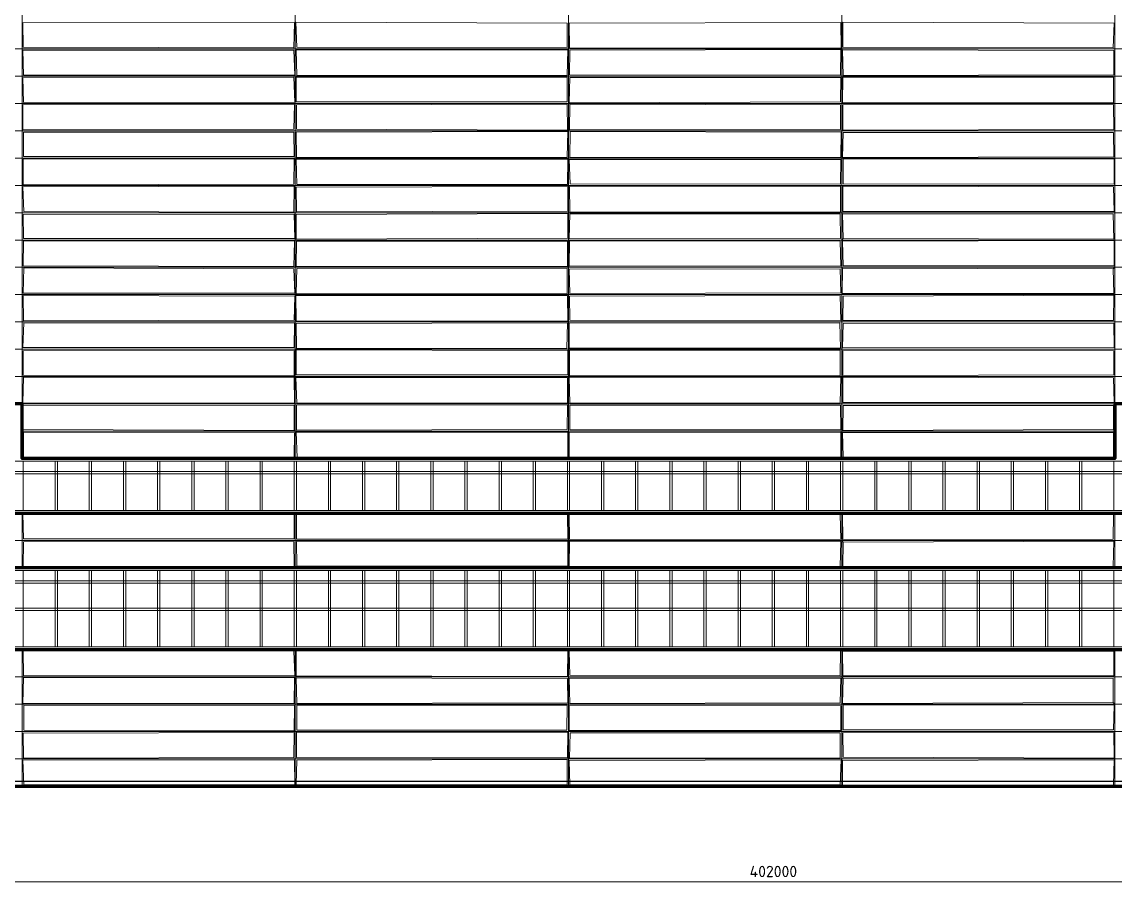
# Model space of a CAD drawing. Extents: x -50000 to 1632000, y -47600 to 308800.
# Drawn here: x 1005987 to 1054013, y -4550 to 33386 of the extents above; entities that cross this region are included whole.
import ezdxf

# ---------------------------------------------------------------- set-up
doc = ezdxf.new("R2010")
doc.units = 0
doc.header["$MEASUREMENT"] = 0
doc.layers.get('Defpoints').update_dxf_attribs({"color": 6})
doc.layers.add('2', color=7, linetype='Continuous')
doc.styles.get("Standard").update_dxf_attribs({"font": 'isocpeur.ttf'})
doc.dimstyles.get("Standard").update_dxf_attribs({"dimscale": 200, "dimtxt": 2.5, "dimasz": 1.5, "dimexe": 1.5, "dimexo": 5, "dimgap": 1, "dimtad": 1, "dimtoh": 1, "dimdec": 0, "dimrnd": 10, "dimzin": 0, "dimtxsty": 'Standard', "dimblk": 'OBLIQUE', "dimcen": 1, "dimdle": 1.5, "dimclrd": 256, "dimclre": 256, "dimclrt": 256, "dimadec": 0, "dimazin": 0, "dimtfac": 1, "dimtdec": 0, "dimtix": 1, "dimtmove": 0, "dimatfit": 3, "dimldrblk": 'NONE', "dimfxl": 1, "dimtolj": 1, "dimtzin": 0, "dimlwd": 18, "dimlwe": 18, "dimarcsym": 1})

# ---------------------------------------------------------------- blocks, each defined once
blk = doc.blocks.new('_Oblique')
at = {"color": 0, "linetype": 'ByBlock', "lineweight": -2}
blk.add_line((-0.5, -0.5), (0.5, 0.5), dxfattribs=at)
blk = doc.blocks.new('*D19')
at = {"layer": '2', "linetype": 'Continuous', "lineweight": 18, "transparency": 16777216}
blk.add_line((837700, -4400), (1240300, -4400), dxfattribs=at)
at = {"layer": 'Defpoints', "color": 0, "linetype": 'Continuous', "transparency": 16777216}
for p in [(1240000, 220000), (838000, 0), (1240000, -4400)]:
    blk.add_point(p, dxfattribs=at)
at = {"layer": '2', "linetype": 'Continuous', "lineweight": 18, "transparency": 16777216, "xscale": 300, "yscale": 300, "zscale": 300, "rotation": 180}
blk.add_blockref('_Oblique', (838000, -4400), dxfattribs=at)
at = {"layer": '2', "linetype": 'Continuous', "lineweight": 18, "transparency": 16777216, "xscale": 300, "yscale": 300, "zscale": 300}
blk.add_blockref('_Oblique', (1240000, -4400), dxfattribs=at)
at = {"layer": '2', "linetype": 'Continuous', "lineweight": 18, "transparency": 16777216, "insert": (1039000, -3950), "char_height": 500, "attachment_point": 5}
blk.add_mtext('\\A1;402000', dxfattribs=at)
blk = doc.blocks.new('_None')

msp = doc.modelspace()

# ---------------------------------------------------------------- linework, layer by layer
at = {"layer": '2', "color": 8, "linetype": 'Continuous', "lineweight": 13}
for p, q in [((1006000, 74800), (1006000, 14200)), ((1018000, 74800), (1018000, 14200)), ((1030000, 74800), (1030000, 14200)), ((1042000, 71200), (1042000, 14200)), ((1054000, 14200), (1054000, 44200)), ((1240000, 32200), (838000, 32200)), ((1240000, 31000), (838000, 31000)), ((1240000, 29800), (838000, 29800)), ((1240000, 28600), (838000, 28600)), ((838000, 27400), (1240000, 27400)), ((1240000, 26200), (838000, 26200)), ((838000, 25000), (1240000, 25000)), ((1240000, 23800), (838000, 23800)), ((1240000, 22600), (838000, 22600)), ((838000, 21400), (1240000, 21400)), ((1240000, 20200), (838000, 20200)), ((838000, 19000), (1240000, 19000)), ((1240000, 17800), (838000, 17800)), ((1240000, 16600), (838000, 16600)), ((1054000, 15400), (1006000, 15400)), ((1006000, 14200), (1054000, 14200)), ((1240000, 11800), (838000, 11800)), ((1006000, 11800), (1006000, 9400)), ((1018000, 11800), (1018000, 9400)), ((1030000, 11800), (1030000, 9400)), ((1042000, 11800), (1042000, 9400)), ((1054000, 11800), (1054000, 9400)), ((1240000, 10600), (838000, 10600)), ((838000, 9400), (1240000, 9400)), ((1240000, 5800), (838000, 5800)), ((1006000, 5800), (1006000, -200)), ((1018000, 5800), (1018000, -200)), ((1030000, 5800), (1030000, -200)), ((1042000, 5800), (1042000, -200)), ((1054000, 5800), (1054000, -200)), ((1240000, 4600), (838000, 4600)), ((838000, 3400), (1240000, 3400)), ((1240000, 2200), (838000, 2200)), ((1240000, 1000), (838000, 1000)), ((838000, -200), (1240000, -200))]:
    msp.add_line(p, q, dxfattribs=at)
at = {"layer": '2', "color": 8, "linetype": 'Continuous', "lineweight": 9}
for p, q in [((1006028.2, 33348.7), (1017963.5, 33351)), ((1006039.1, 32272.6), (1006028.2, 33348.7)), ((1017939.6, 32244.9), (1017963.5, 33351)), ((1018028.8, 33372.9), (1029941.9, 33334)), ((1018071, 32270.1), (1018028.8, 33372.9)), ((1029944.4, 32266), (1029941.9, 33334)), ((1030036.5, 33334.3), (1041961.5, 33362.3)), ((1030046.6, 32240.1), (1030036.5, 33334.3)), ((1041973.5, 32232.2), (1041961.5, 33362.3)), ((1042052.1, 33372), (1053964.9, 33330.4)), ((1042052.2, 32271), (1042052.1, 33372)), ((1053933.1, 32239.9), (1053964.9, 33330.4)), ((1006039.1, 32272.6), (1017939.6, 32244.9)), ((1018071, 32270.1), (1029944.4, 32266)), ((1030046.6, 32240.1), (1041973.5, 32232.2)), ((1042052.2, 32271), (1053933.1, 32239.9)), ((1006036.8, 32138.1), (1017940, 32143.9)), ((1006057, 31039.3), (1006036.8, 32138.1)), ((1017971, 31045.9), (1017940, 32143.9)), ((1018038.8, 32161.3), (1029971.1, 32164.3)), ((1018072.6, 31027), (1018038.8, 32161.3)), ((1029944.6, 31027.1), (1029971.1, 32164.3)), ((1030036.7, 31060.8), (1030058.5, 32144.8)), ((1030058.5, 32144.8), (1041969.7, 32166.1)), ((1041949.4, 31039.4), (1041969.7, 32166.1)), ((1042035.7, 32163.9), (1053956.6, 32127.9)), ((1042063.8, 31034.1), (1042035.7, 32163.9)), ((1053962.2, 31057.8), (1053956.6, 32127.9)), ((1006030.6, 30926), (1017929.5, 30955.3)), ((1006052.7, 29845.6), (1006030.6, 30926)), ((1006057, 31039.3), (1017971, 31045.9)), ((1017973.9, 29853.1), (1017929.5, 30955.3)), ((1018033.9, 29866.2), (1018039.6, 30963.2)), ((1018039.6, 30963.2), (1029946.1, 30949)), ((1018072.6, 31027), (1029944.6, 31027.1)), ((1029942.3, 29868.9), (1029946.1, 30949)), ((1030026.9, 29826.8), (1030065.4, 30941.5)), ((1030036.7, 31060.8), (1041949.4, 31039.4)), ((1030065.4, 30941.5), (1041969.5, 30942.4)), ((1041946.6, 29868.8), (1041969.5, 30942.4)), ((1042041.6, 29833.9), (1042049.8, 30951.5)), ((1042049.8, 30951.5), (1053942.9, 30949.5)), ((1042063.8, 31034.1), (1053962.2, 31057.8)), ((1053942, 29825.3), (1053942.9, 30949.5)), ((1006052.7, 29845.6), (1017973.9, 29853.1)), ((1018033.9, 29866.2), (1029942.3, 29868.9)), ((1030026.9, 29826.8), (1041946.6, 29868.8)), ((1042041.6, 29833.9), (1053942, 29825.3)), ((1006026.3, 29742.8), (1017970.5, 29755)), ((1006032.9, 28644), (1006026.3, 29742.8)), ((1017932.9, 28669), (1017970.5, 29755)), ((1018052.4, 29738.1), (1029940.4, 29769.7)), ((1018055.5, 28665.5), (1018052.4, 29738.1)), ((1029961, 28627.2), (1029940.4, 29769.7)), ((1030047.4, 28645.4), (1030059, 29765.7)), ((1030059, 29765.7), (1041947.8, 29744.5)), ((1041947.6, 28663), (1041947.8, 29744.5)), ((1042052.8, 29736.4), (1053944.6, 29750.3)), ((1042057.9, 28632.5), (1042052.8, 29736.4)), ((1053957.7, 28660.6), (1053944.6, 29750.3)), ((1006032.9, 28644), (1017932.9, 28669)), ((1006054.2, 28534), (1017933.1, 28537.2)), ((1006063.7, 27464.4), (1006054.2, 28534)), ((1017956, 27464.1), (1017933.1, 28537.2)), ((1018035.7, 28545.2), (1029973.8, 28573.5)), ((1018051.9, 27431.7), (1018035.7, 28545.2)), ((1018055.5, 28665.5), (1029961, 28627.2)), ((1029935.5, 27445.5), (1029973.8, 28573.5)), ((1030047.4, 28645.4), (1041947.6, 28663)), ((1030061.6, 27431.5), (1030070.1, 28572)), ((1030070.1, 28572), (1041974.2, 28544.2)), ((1041964.5, 27441.7), (1041974.2, 28544.2)), ((1042039, 27433), (1042059.6, 28531.5)), ((1042057.9, 28632.5), (1053957.7, 28660.6)), ((1042059.6, 28531.5), (1053938.5, 28531.2)), ((1053959.2, 27453), (1053938.5, 28531.2)), ((1006063.7, 27464.4), (1017956, 27464.1)), ((1018051.9, 27431.7), (1029935.5, 27445.5)), ((1030061.6, 27431.5), (1041964.5, 27441.7)), ((1042039, 27433), (1053959.2, 27453)), ((1006047.7, 26227.4), (1006049.6, 27350.7)), ((1006049.6, 27350.7), (1017952.1, 27369.9)), ((1017930.3, 26249.1), (1017952.1, 27369.9)), ((1018040.1, 27348.2), (1029968.8, 27357.8)), ((1018063.6, 26242.1), (1018040.1, 27348.2)), ((1029963.2, 26241.1), (1029968.8, 27357.8)), ((1030034.6, 27332.9), (1041957.6, 27344.4)), ((1030069.5, 26265.2), (1030034.6, 27332.9)), ((1041951.1, 26254.4), (1041957.6, 27344.4)), ((1042066.7, 27360.8), (1053970.8, 27369.9)), ((1042069.8, 26261.3), (1042066.7, 27360.8)), ((1053963, 26248.8), (1053970.8, 27369.9)), ((1006033.4, 26141.1), (1017942.4, 26167.2)), ((1006072.9, 25056.3), (1006033.4, 26141.1)), ((1006047.7, 26227.4), (1017930.3, 26249.1)), ((1017931.9, 25030.5), (1017942.4, 26167.2)), ((1018035, 26127), (1029968.6, 26157)), ((1018046.7, 25032.9), (1018035, 26127)), ((1018063.6, 26242.1), (1029963.2, 26241.1)), ((1029969.7, 25071.6), (1029968.6, 26157)), ((1030040.6, 26156.2), (1041947.3, 26166.9)), ((1030055.4, 25027.6), (1030040.6, 26156.2)), ((1030069.5, 26265.2), (1041951.1, 26254.4)), ((1041953.6, 25038.2), (1041947.3, 26166.9)), ((1042049.5, 26161.9), (1053945.8, 26130.5)), ((1042058.1, 25049), (1042049.5, 26161.9)), ((1042069.8, 26261.3), (1053963, 26248.8)), ((1053973.7, 25046.4), (1053945.8, 26130.5)), ((1006072.9, 25056.3), (1017931.9, 25030.5)), ((1018046.7, 25032.9), (1029969.7, 25071.6)), ((1030055.4, 25027.6), (1041953.6, 25038.2)), ((1042058.1, 25049), (1053973.7, 25046.4)), ((1006039.6, 24925.4), (1017950.5, 24932.4)), ((1006058.8, 23870.2), (1006039.6, 24925.4)), ((1017972.5, 23861.6), (1017950.5, 24932.4)), ((1018037.3, 23833.9), (1018038.8, 24927.1)), ((1018038.8, 24927.1), (1029965, 24970.4)), ((1029970, 23874.7), (1029965, 24970.4)), ((1030028.7, 23850.9), (1030058, 24947.4)), ((1030058, 24947.4), (1041931.6, 24944)), ((1041948.6, 23867.1), (1041931.6, 24944)), ((1042040.9, 24952.1), (1053931, 24936.9)), ((1042069.9, 23873.1), (1042040.9, 24952.1)), ((1053956.3, 23841.5), (1053931, 24936.9)), ((1006038.5, 22662.2), (1006053, 23763.9)), ((1006053, 23763.9), (1017959.8, 23756.3)), ((1006058.8, 23870.2), (1017972.5, 23861.6)), ((1017928.2, 22634.7), (1017959.8, 23756.3)), ((1018037.3, 23833.9), (1029970, 23874.7)), ((1018042.6, 22637.8), (1018057.8, 23755.7)), ((1018057.8, 23755.7), (1029961.1, 23743.6)), ((1029957.1, 22629.5), (1029961.1, 23743.6)), ((1030028.7, 23850.9), (1041948.6, 23867.1)), ((1030030.2, 22649.6), (1030043.7, 23765.3)), ((1030043.7, 23765.3), (1041931.5, 23744.4)), ((1041969.4, 22660), (1041931.5, 23744.4)), ((1042000, 23800), (1042069.9, 23873.1)), ((1042033.5, 23752.8), (1053970.9, 23772.8)), ((1042066, 22669.3), (1042033.5, 23752.8)), ((1042069.9, 23873.1), (1053956.3, 23841.5)), ((1053971.6, 22664.9), (1053970.9, 23772.8)), ((1006038.5, 22662.2), (1017928.2, 22634.7)), ((1006047, 21458.4), (1006066.9, 22573.2)), ((1006066.9, 22573.2), (1017934.3, 22531.7)), ((1018042.6, 22637.8), (1029957.1, 22629.5)), ((1030030.2, 22649.6), (1041969.4, 22660)), ((1042066, 22669.3), (1053971.6, 22664.9)), ((1054000, 22600), (1053928.7, 22528.7)), ((1017973.1, 21469.7), (1017934.3, 22531.7)), ((1018043.9, 21450.4), (1018072.6, 22545.5)), ((1018072.6, 22545.5), (1029945.9, 22557.2)), ((1029936.8, 21434.7), (1029945.9, 22557.2)), ((1030034.8, 22525.1), (1041939.4, 22537.8)), ((1030051.4, 21445.5), (1030034.8, 22525.1)), ((1041961.4, 21471.8), (1041939.4, 22537.8)), ((1042028.3, 21446.3), (1042036.7, 22564.4)), ((1042036.7, 22564.4), (1053928.7, 22528.7)), ((1053956.7, 21447.8), (1053928.7, 22528.7)), ((1006040.8, 21362.9), (1017972.6, 21330.8)), ((1006062.9, 20246.9), (1006040.8, 21362.9)), ((1006047, 21458.4), (1017973.1, 21469.7)), ((1017944.3, 20272.4), (1017972.6, 21330.8)), ((1018025.3, 21366.9), (1029953.1, 21354.3)), ((1018035.9, 20252.6), (1018025.3, 21366.9)), ((1018043.9, 21450.4), (1029936.8, 21434.7)), ((1029973.2, 20237.2), (1029953.1, 21354.3)), ((1030045.7, 21325.3), (1041933.9, 21365.4)), ((1030062.1, 20273.1), (1030045.7, 21325.3)), ((1030051.4, 21445.5), (1041961.4, 21471.8)), ((1041964.5, 20258.6), (1041933.9, 21365.4)), ((1042028.3, 21446.3), (1053956.7, 21447.8)), ((1042046.8, 20259.6), (1042065.5, 21331.4)), ((1042065.5, 21331.4), (1053951.7, 21373.8)), ((1053945.6, 20257), (1053951.7, 21373.8)), ((1006062.9, 20246.9), (1017944.3, 20272.4)), ((1018035.9, 20252.6), (1029973.2, 20237.2)), ((1030062.1, 20273.1), (1041964.5, 20258.6)), ((1042046.8, 20259.6), (1053945.6, 20257)), ((1006031.5, 19072.9), (1006068.8, 20160.8)), ((1006068.8, 20160.8), (1017966.7, 20143.7)), ((1017950.2, 19070.8), (1017966.7, 20143.7)), ((1018035.2, 20133.1), (1029962.4, 20153)), ((1018054.3, 19029.1), (1018035.2, 20133.1)), ((1029931.5, 19033.2), (1029962.4, 20153)), ((1030028, 19041.3), (1030031.6, 20143.7)), ((1030031.6, 20143.7), (1041925.4, 20163.4)), ((1041944.8, 19044.6), (1041925.4, 20163.4)), ((1042039.8, 19066.9), (1042060.1, 20130.7)), ((1042060.1, 20130.7), (1053955.4, 20146.4)), ((1053968.2, 19073.4), (1053955.4, 20146.4)), ((1006031.5, 19072.9), (1017950.2, 19070.8)), ((1006042.9, 17860.5), (1006043.5, 18935.3)), ((1006043.5, 18935.3), (1017944.5, 18939.2)), ((1017943, 17832.3), (1017944.5, 18939.2)), ((1018038.9, 18974.8), (1029964.7, 18943.7)), ((1018041.8, 17874.9), (1018038.9, 18974.8)), ((1018054.3, 19029.1), (1029931.5, 19033.2)), ((1029972.3, 17870), (1029964.7, 18943.7)), ((1030028, 19041.3), (1041944.8, 19044.6)), ((1030049.6, 17827.3), (1030051, 18956.5)), ((1030051, 18956.5), (1041938.8, 18954.1)), ((1041927.9, 17832.7), (1041938.8, 18954.1)), ((1042039.8, 19066.9), (1053968.2, 19073.4)), ((1042050.6, 18941.5), (1053957.9, 18935.2)), ((1042052.3, 17839), (1042050.6, 18941.5)), ((1053959.7, 17870.1), (1053957.9, 18935.2)), ((1006042.9, 17860.5), (1017943, 17832.3)), ((1006061.3, 17765.6), (1017953.2, 17772.6)), ((1017964, 16634.9), (1017953.2, 17772.6)), ((1018041.8, 17874.9), (1029972.3, 17870)), ((1030049.6, 17827.3), (1041927.9, 17832.7)), ((1042051.8, 17774.1), (1053942.4, 17745.4)), ((1042057.3, 16656), (1042051.8, 17774.1)), ((1042052.3, 17839), (1053959.7, 17870.1)), ((1006028.3, 16637.5), (1006061.3, 17765.6)), ((1018026.8, 17755.7), (1029958.8, 17757.9)), ((1018072.8, 16625.9), (1018026.8, 17755.7)), ((1029955.4, 16634.4), (1029958.8, 17757.9)), ((1030033.3, 17761.5), (1041963.4, 17767.6)), ((1030054.4, 16627.8), (1030033.3, 17761.5)), ((1041940.7, 16649.9), (1041963.4, 17767.6)), ((1053963.8, 16653), (1053942.4, 17745.4)), ((1006028.3, 16637.5), (1017964, 16634.9)), ((1006036.2, 15472.5), (1006045.1, 16529.5)), ((1006045.1, 16529.5), (1017945, 16545)), ((1017947.9, 15432.5), (1017945, 16545)), ((1018049.2, 15439.2), (1018058.1, 16547.5)), ((1018058.1, 16547.5), (1029955, 16559.2)), ((1018072.8, 16625.9), (1029955.4, 16634.4)), ((1029946.6, 15471.8), (1029955, 16559.2)), ((1030054.4, 16627.8), (1041940.7, 16649.9)), ((1030055.4, 15453.2), (1030059.2, 16544.2)), ((1030059.2, 16544.2), (1041954.3, 16548.5)), ((1041965.5, 15465.3), (1041954.3, 16548.5)), ((1042053.6, 15427.7), (1042062.3, 16528.4)), ((1042057.3, 16656), (1053963.8, 16653)), ((1042062.3, 16528.4), (1053937.1, 16529.9)), ((1053939.2, 15466.1), (1053937.1, 16529.9)), ((1006036.2, 15472.5), (1017947.9, 15432.5)), ((1018049.2, 15439.2), (1029946.6, 15471.8)), ((1030055.4, 15453.2), (1041965.5, 15465.3)), ((1042053.6, 15427.7), (1053939.2, 15466.1)), ((1006052.9, 14250.6), (1006063.3, 15359.6)), ((1006063.3, 15359.6), (1017959.9, 15325.6)), ((1017946.1, 14272.9), (1017959.9, 15325.6)), ((1018033.4, 15362.3), (1029970.2, 15360.5)), ((1018074.2, 14235.2), (1018033.4, 15362.3)), ((1029969.5, 14249.3), (1029970.2, 15360.5)), ((1030026.8, 15336.7), (1041961.6, 15358.8)), ((1030036.3, 14236.8), (1030026.8, 15336.7)), ((1041960.7, 14246.3), (1041961.6, 15358.8)), ((1042039.1, 15338), (1053934.1, 15336.6)), ((1042059.9, 14270.6), (1042039.1, 15338)), ((1053942.3, 14235.9), (1053934.1, 15336.6)), ((1006052.9, 14250.6), (1017946.1, 14272.9)), ((1018074.2, 14235.2), (1029969.5, 14249.3)), ((1030036.3, 14236.8), (1041960.7, 14246.3)), ((1042059.9, 14270.6), (1053942.3, 14235.9)), ((1006025.4, 11761.3), (1017942.9, 11747)), ((1006055.8, 10665.9), (1006025.4, 11761.3)), ((1017945, 10663.1), (1017942.9, 11747)), ((1018056.6, 11769.7), (1029960.2, 11748.4)), ((1018057.3, 10655.5), (1018056.6, 11769.7)), ((1029964, 10656), (1029960.2, 11748.4)), ((1030034.5, 11732.9), (1041928.3, 11732.2)), ((1030051, 10638.6), (1030034.5, 11732.9)), ((1041963.8, 10647.2), (1041928.3, 11732.2)), ((1042035.9, 11765.8), (1053944.2, 11758.7)), ((1042052.6, 10633.1), (1042035.9, 11765.8)), ((1053931.8, 10652.8), (1053944.2, 11758.7)), ((1006055.8, 10665.9), (1017945, 10663.1)), ((1018050.5, 10557.7), (1029966, 10570.5)), ((1018057.3, 10655.5), (1029964, 10656)), ((1029968.1, 9472.7), (1029966, 10570.5)), ((1030029.4, 9458.5), (1030045.9, 10565.9)), ((1030045.9, 10565.9), (1041956.6, 10552.5)), ((1030051, 10638.6), (1041963.8, 10647.2)), ((1042000, 10600), (1042072.7, 10528.9)), ((1042052.6, 10633.1), (1053931.8, 10652.8)), ((1006048.1, 9452), (1006064.9, 10533)), ((1006064.9, 10533), (1017927.9, 10555.6)), ((1017941.9, 9458.8), (1017927.9, 10555.6)), ((1018071.3, 9465.2), (1018050.5, 10557.7)), ((1041935.6, 9458.9), (1041956.6, 10552.5)), ((1042046.4, 9432.4), (1042072.7, 10528.9)), ((1042072.7, 10528.9), (1053953.2, 10564.7)), ((1053932.4, 9457.4), (1053953.2, 10564.7)), ((1006048.1, 9452), (1017941.9, 9458.8)), ((1018071.3, 9465.2), (1029968.1, 9472.7)), ((1030029.4, 9458.5), (1041935.6, 9458.9)), ((1042046.4, 9432.4), (1053932.4, 9457.4)), ((1006041, 5744.4), (1017934.9, 5727.7)), ((1006051.7, 4646.2), (1006041, 5744.4)), ((1017971.4, 4665.5), (1017934.9, 5727.7)), ((1018041.6, 5754.7), (1029974.2, 5752.3)), ((1018044, 4648.9), (1018041.6, 5754.7)), ((1029960.9, 4625.5), (1029974.2, 5752.3)), ((1030031.1, 5728.7), (1041941.2, 5743.8)), ((1030054.4, 4670.6), (1030031.1, 5728.7)), ((1041927.3, 4650.8), (1041941.2, 5743.8)), ((1042037.9, 5725.6), (1053954.3, 5735)), ((1042050.4, 4641.6), (1042037.9, 5725.6)), ((1053961.2, 4648.3), (1053954.3, 5735)), ((1006036.3, 3425.1), (1006061, 4570.6)), ((1006051.7, 4646.2), (1017971.4, 4665.5)), ((1006061, 4570.6), (1017969.2, 4559)), ((1017953.4, 3439.3), (1017969.2, 4559)), ((1029950.8, 4526.9), (1018030.9, 4564)), ((1018030.9, 4564), (1018063.2, 3428.9)), ((1018044, 4648.9), (1029960.9, 4625.5)), ((1029970.1, 3454.4), (1029950.8, 4526.9)), ((1030025.5, 4547.3), (1041956.7, 4540.1)), ((1030062.8, 3425.6), (1030025.5, 4547.3)), ((1030054.4, 4670.6), (1041927.3, 4650.8)), ((1041936.7, 3455), (1041956.7, 4540.1)), ((1042000, 4600), (1042072.4, 4527.6)), ((1042040.7, 3429.9), (1042072.4, 4527.6)), ((1042050.4, 4641.6), (1053961.2, 4648.3)), ((1042072.4, 4527.6), (1053930.8, 4546.3)), ((1053926, 3472.5), (1053930.8, 4546.3)), ((1006036.3, 3425.1), (1017953.4, 3439.3)), ((1018060.6, 3361.9), (1029943.9, 3360.9)), ((1018073.1, 2262), (1018060.6, 3361.9)), ((1018063.2, 3428.9), (1029970.1, 3454.4)), ((1030062.8, 3425.6), (1041936.7, 3455)), ((1042040.7, 3429.9), (1053926, 3472.5)), ((1042061.3, 2268), (1042063.7, 3369.8)), ((1042063.7, 3369.8), (1053966.2, 3364.5)), ((1054000, 3400), (1053926, 3472.5)), ((1053934.9, 2273.5), (1053966.2, 3364.5)), ((1006067.3, 2263.3), (1006074.1, 3360.8)), ((1006074.1, 3360.8), (1017961.4, 3337.8)), ((1017955.6, 2235.9), (1017961.4, 3337.8)), ((1029932.1, 2266.8), (1029943.9, 3360.9)), ((1030028.7, 3341.1), (1041967.5, 3326.3)), ((1030032.9, 2246.4), (1030028.7, 3341.1)), ((1041960.9, 2245.4), (1041967.5, 3326.3)), ((1006046.8, 2129), (1017948.4, 2151.4)), ((1006065.5, 1033.3), (1006046.8, 2129)), ((1006067.3, 2263.3), (1017955.6, 2235.9)), ((1017934.9, 1063.4), (1017948.4, 2151.4)), ((1018046.1, 1062.4), (1018048.1, 2171.7)), ((1018048.1, 2171.7), (1029968.1, 2159.7)), ((1018073.1, 2262), (1029932.1, 2266.8)), ((1029958.7, 1051.3), (1029968.1, 2159.7)), ((1030032.9, 2246.4), (1041960.9, 2245.4)), ((1030044.7, 1027.5), (1030072.6, 2145.7)), ((1030072.6, 2145.7), (1041926.6, 2147.6)), ((1041934.5, 1039.4), (1041926.6, 2147.6)), ((1042057.9, 2146.9), (1053952.3, 2162.6)), ((1042060.3, 1070.8), (1042057.9, 2146.9)), ((1042061.3, 2268), (1053934.9, 2273.5)), ((1053965.9, 1025.1), (1053952.3, 2162.6)), ((1006065.5, 1033.3), (1017934.9, 1063.4)), ((1018046.1, 1062.4), (1029958.7, 1051.3)), ((1018069.8, 939.8), (1029948.6, 971.6)), ((1029946.9, -149.1), (1029948.6, 971.6)), ((1030035, 927.6), (1041971.1, 960.8)), ((1030044.7, 1027.5), (1041934.5, 1039.4)), ((1041936.2, -144.7), (1041971.1, 960.8)), ((1042060.3, 1070.8), (1053965.9, 1025.1)), ((1006032.8, 942.1), (1017966.5, 958.4)), ((1006073.5, -136.9), (1006032.8, 942.1)), ((1017972.4, -134.3), (1017966.5, 958.4)), ((1018034.6, -128.2), (1018069.8, 939.8)), ((1030057.2, -143.4), (1030035, 927.6)), ((1042029.7, 928.3), (1053964.7, 959.6)), ((1042042.6, -173.4), (1042029.7, 928.3)), ((1053943, -148.3), (1053964.7, 959.6)), ((1006073.5, -136.9), (1017972.4, -134.3)), ((1018034.6, -128.2), (1029946.9, -149.1)), ((1030057.2, -143.4), (1041936.2, -144.7)), ((1042042.6, -173.4), (1053943, -148.3))]:
    msp.add_line(p, q, dxfattribs=at)
at = {"layer": '2', "linetype": 'Continuous', "lineweight": 20}
for p, q in [((837970, 14080), (1233880, 14080)), ((1006050, 11920), (1006050, 14080)), ((1007450, 14080), (1007450, 11920)), ((1007550, 11920), (1007550, 14080)), ((1008950, 14080), (1008950, 11920)), ((1009050, 11920), (1009050, 14080)), ((1010450, 14080), (1010450, 11920)), ((1010550, 11920), (1010550, 14080)), ((1011950, 14080), (1011950, 11920)), ((1012050, 11920), (1012050, 14080)), ((1013450, 14080), (1013450, 11920)), ((1013550, 11920), (1013550, 14080)), ((1014950, 14080), (1014950, 11920)), ((1015050, 11920), (1015050, 14080)), ((1016450, 14080), (1016450, 11920)), ((1016550, 11920), (1016550, 14080)), ((1017950, 14080), (1017950, 11920)), ((1018050, 11920), (1018050, 14080)), ((1019450, 14080), (1019450, 11920)), ((1019550, 11920), (1019550, 14080)), ((1020950, 14080), (1020950, 11920)), ((1021050, 11920), (1021050, 14080)), ((1022450, 14080), (1022450, 11920)), ((1022550, 11920), (1022550, 14080)), ((1023950, 14080), (1023950, 11920)), ((1024050, 11920), (1024050, 14080)), ((1025450, 14080), (1025450, 11920)), ((1025550, 11920), (1025550, 14080)), ((1026950, 14080), (1026950, 11920)), ((1027050, 11920), (1027050, 14080)), ((1028450, 14080), (1028450, 11920)), ((1028550, 11920), (1028550, 14080)), ((1029950, 14080), (1029950, 11920)), ((1030050, 11920), (1030050, 14080)), ((1031450, 14080), (1031450, 11920)), ((1031550, 11920), (1031550, 14080)), ((1032950, 14080), (1032950, 11920)), ((1033050, 11920), (1033050, 14080)), ((1034450, 14080), (1034450, 11920)), ((1034550, 11920), (1034550, 14080)), ((1035950, 14080), (1035950, 11920)), ((1036050, 11920), (1036050, 14080)), ((1037450, 14080), (1037450, 11920)), ((1037550, 11920), (1037550, 14080)), ((1038950, 14080), (1038950, 11920)), ((1039050, 11920), (1039050, 14080)), ((1040450, 14080), (1040450, 11920)), ((1040550, 11920), (1040550, 14080)), ((1041950, 14080), (1041950, 11920)), ((1042050, 11920), (1042050, 14080)), ((1043450, 14080), (1043450, 11920)), ((1043550, 11920), (1043550, 14080)), ((1044950, 14080), (1044950, 11920)), ((1045050, 11920), (1045050, 14080)), ((1046450, 14080), (1046450, 11920)), ((1046550, 11920), (1046550, 14080)), ((1047950, 14080), (1047950, 11920)), ((1048050, 11920), (1048050, 14080)), ((1049450, 14080), (1049450, 11920)), ((1049550, 11920), (1049550, 14080)), ((1050950, 14080), (1050950, 11920)), ((1051050, 11920), (1051050, 14080)), ((1052450, 14080), (1052450, 11920)), ((1052550, 11920), (1052550, 14080)), ((1053950, 14080), (1053950, 11920)), ((837970, 13620), (1233880, 13620)), ((837970, 13520), (1233880, 13520)), ((1233880, 11920), (837970, 11920)), ((837970, 9280), (1233880, 9280)), ((1006050, 5920), (1006050, 9280)), ((1007450, 9280), (1007450, 5920)), ((1007550, 5920), (1007550, 9280)), ((1008950, 9280), (1008950, 5920)), ((1009050, 5920), (1009050, 9280)), ((1010450, 9280), (1010450, 5920)), ((1010550, 5920), (1010550, 9280)), ((1011950, 9280), (1011950, 5920)), ((1012050, 5920), (1012050, 9280)), ((1013450, 9280), (1013450, 5920)), ((1013550, 5920), (1013550, 9280)), ((1014950, 9280), (1014950, 5920)), ((1015050, 5920), (1015050, 9280)), ((1016450, 9280), (1016450, 5920)), ((1016550, 5920), (1016550, 9280)), ((1017950, 9280), (1017950, 5920)), ((1018050, 5920), (1018050, 9280)), ((1019450, 9280), (1019450, 5920)), ((1019550, 5920), (1019550, 9280)), ((1020950, 9280), (1020950, 5920)), ((1021050, 5920), (1021050, 9280)), ((1022450, 9280), (1022450, 5920)), ((1022550, 5920), (1022550, 9280)), ((1023950, 9280), (1023950, 5920)), ((1024050, 5920), (1024050, 9280)), ((1025450, 9280), (1025450, 5920)), ((1025550, 5920), (1025550, 9280)), ((1026950, 9280), (1026950, 5920)), ((1027050, 5920), (1027050, 9280)), ((1028450, 9280), (1028450, 5920)), ((1028550, 5920), (1028550, 9280)), ((1029950, 9280), (1029950, 5920)), ((1030050, 5920), (1030050, 9280)), ((1031450, 9280), (1031450, 5920)), ((1031550, 5920), (1031550, 9280)), ((1032950, 9280), (1032950, 5920)), ((1033050, 5920), (1033050, 9280)), ((1034450, 9280), (1034450, 5920)), ((1034550, 5920), (1034550, 9280)), ((1035950, 9280), (1035950, 5920)), ((1036050, 5920), (1036050, 9280)), ((1037450, 9280), (1037450, 5920)), ((1037550, 5920), (1037550, 9280)), ((1038950, 9280), (1038950, 5920)), ((1039050, 5920), (1039050, 9280)), ((1040450, 9280), (1040450, 5920)), ((1040550, 5920), (1040550, 9280)), ((1041950, 9280), (1041950, 5920)), ((1042050, 5920), (1042050, 9280)), ((1043450, 9280), (1043450, 5920)), ((1043550, 5920), (1043550, 9280)), ((1044950, 9280), (1044950, 5920)), ((1045050, 5920), (1045050, 9280)), ((1046450, 9280), (1046450, 5920)), ((1046550, 5920), (1046550, 9280)), ((1047950, 9280), (1047950, 5920)), ((1048050, 5920), (1048050, 9280)), ((1049450, 9280), (1049450, 5920)), ((1049550, 5920), (1049550, 9280)), ((1050950, 9280), (1050950, 5920)), ((1051050, 5920), (1051050, 9280)), ((1052450, 9280), (1052450, 5920)), ((1052550, 5920), (1052550, 9280)), ((1053950, 9280), (1053950, 5920)), ((837970, 8820), (1233880, 8820)), ((837970, 8720), (1233880, 8720)), ((837970, 7620), (1233880, 7620)), ((837970, 7520), (1233880, 7520)), ((1233880, 5920), (837970, 5920))]:
    msp.add_line(p, q, dxfattribs=at)
at = {"layer": '2', "linetype": 'Continuous', "lineweight": 100}
msp.add_line((826134, -200), (1254849.7, -200), dxfattribs=at)
at = {"layer": '2', "linetype": 'Continuous', "lineweight": 70}
for points in [[(837850, 11800), (1234000, 11800), (1234000, 14200), (1198000, 14200), (1198000, 16600), (1150000, 16600), (1150000, 14200), (1102000, 14200), (1102000, 16600), (1054000, 16600), (1054000, 14200), (1006000, 14200), (1006000, 16600), (958000, 16600), (958000, 14200), (910000, 14200), (910000, 16600), (862000, 16600), (862000, 14200), (837850, 14200)], [(837850, 5800), (1234000, 5800), (1234000, 9400), (837850, 9400)]]:
    msp.add_lwpolyline(points, dxfattribs=at)
at = {"layer": 'Defpoints'}
msp.add_line((1632000, 0), (-50000, 0), dxfattribs=at)

# ---------------------------------------------------------------- dimensions: what is measured, and where the dimension line sits
at = {"layer": '2', "linetype": 'Continuous', "lineweight": 18}
dim = msp.add_linear_dim(base=(1240000, -4400), p1=(838000, 0), p2=(1240000, 220000), dimstyle='Standard', override={"dimse1": 1, "dimse2": 1, "dimsd1": 0, "dimsd2": 0}, dxfattribs=at)
dim.commit()
dim.dimension.update_dxf_attribs({"geometry": '*D19', "text_midpoint": (1039000, -3950)})

doc.saveas('drawing.dxf')
